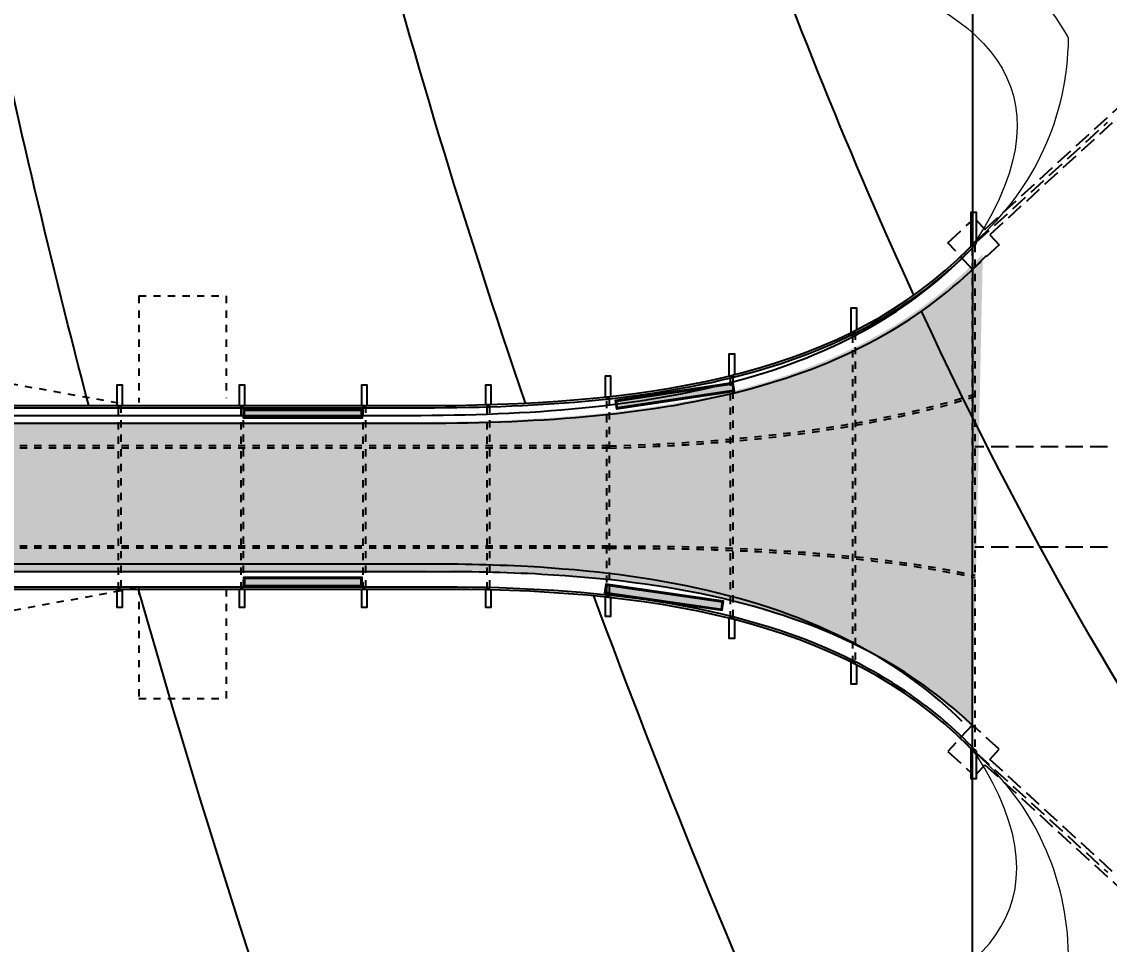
# Model space of a CAD drawing. Header units: metres. Extents: x 10 to 239, y 2 to 253.
# Drawn here: x 75.72 to 90.66, y 104.77 to 117.45 of the extents above; entities that cross this region are included whole.
import ezdxf

# ---------------------------------------------------------------- set-up
doc = ezdxf.new("R2010")
doc.units = ezdxf.units.M
doc.header["$MEASUREMENT"] = 0
for name, pattern in [('ACAD_ISO02W100', [15, 12, -3]), ('ACAD_ISO03W100', [30, 12, -18]), ('CENTER', [50.8, 31.75, -6.35, 6.35, -6.35])]:
    doc.linetypes.add(name, pattern=pattern)
doc.layers.get('Defpoints').update_dxf_attribs({"color": 9})
for name, color, linetype in [('-cotas', 252, 'Continuous'), ('1', 7, 'Continuous'), ('1EJES', 252, 'CENTER'), ('1gris', 254, 'Continuous'), ('1gris oscuro', 253, 'Continuous'), ('1lianas', 9, 'Continuous'), ('cot200', 9, 'Continuous')]:
    doc.layers.add(name, color=color, linetype=linetype)
doc.layers.add('1potes y tierra', color=7, linetype='Continuous', true_color=0xd2c7a3)
doc.layers.add('barrera', color=7, linetype='Continuous', lineweight=0, true_color=0x9dbb63)
doc.styles.get("Standard").update_dxf_attribs({"font": 'arial.ttf'})
doc.dimstyles.get("Standard").update_dxf_attribs({"dimtxt": 0.18, "dimasz": 0.18, "dimexe": 0.18, "dimexo": 0.0625, "dimgap": 0.09, "dimtad": 0, "dimtih": 1, "dimtoh": 1, "dimdec": 4, "dimzin": 0, "dimdsep": 46, "dimtxsty": 'Standard', "dimcen": 0.09, "dimadec": 0, "dimazin": 0, "dimtfac": 1, "dimtdec": 4, "dimtofl": 0, "dimtmove": 0, "dimatfit": 3, "dimfxl": 1, "dimtolj": 1, "dimtzin": 0, "dimarcsym": 0})

# ---------------------------------------------------------------- blocks, each defined once
blk = doc.blocks.new('pote')
at = {"layer": '1potes y tierra', "ltscale": 0.02, "true_color": 0xffffff}
h = blk.add_hatch(color=7, dxfattribs=at)
h.dxf.hatch_style = 1
h.paths.add_polyline_path([(-0.015, -0.015), (-1.619, -0.015), (-1.619, -0.11), (-0.015, -0.11)], flags=0)
h.paths.add_polyline_path([(0, 0), (-1.634, 0), (-1.634, -0.125), (0, -0.125)])
h.paths.add_polyline_path([(-0.015, -0.11), (-1.619, -0.11), (-1.619, -0.015), (-0.015, -0.015)], flags=16)
at = {"layer": '1potes y tierra', "ltscale": 0.02, "transparency": 33554528}
h = blk.add_hatch(color=256, dxfattribs=at)
h.dxf.hatch_style = 1
h.paths.add_polyline_path([(-0.015, -0.015), (-1.619, -0.015), (-1.619, -0.11), (-0.015, -0.11)])
at = {"layer": '1potes y tierra', "ltscale": 0.02}
for points in [[(-1.634, 0), (0, 0), (0, -0.125), (-1.634, -0.125)], [(-1.619, -0.015), (-0.015, -0.015), (-0.015, -0.11), (-1.619, -0.11)]]:
    blk.add_lwpolyline(points, close=True, dxfattribs=at)
blk = doc.blocks.new('tubo')
at = {"layer": '1', "ltscale": 0.02}
h = blk.add_hatch(color=256, dxfattribs=at)
h.dxf.hatch_style = 1
h.paths.add_polyline_path([(-0.05, 0.015, 1), (-0.02, 0.015, 1)])
blk.add_circle((-0.035, 0.015), 0.015, dxfattribs=at)
blk = doc.blocks.new('piso')
at = {"layer": '1potes y tierra', "ltscale": 0.02}
for points, knots in [([(-7.583, -2.305), (-6.755, -2.301), (-5.967, -2.267), (-3.733, -2.029), (-2.414, -1.69), (-0.829, -0.753), (-0.391, -0.41), (0, 0)], [2, 2, 2, 2, 2.2515121, 2.2515121, 2.7545363, 2.7545363, 2.9726047, 2.9726047, 2.9726047, 2.9726047]), ([(-45.259, -2.305), (-32.826, -2.305), (-20.394, -2.305), (-7.835, -2.305), (-7.71, -2.305), (-7.584, -2.305)], [1, 1, 1, 1, 1.99, 1.99, 2, 2, 2, 2]), ([(-7.657, -4.349), (-20.066, -4.349), (-32.474, -4.349), (-45.008, -4.349), (-45.133, -4.349), (-45.259, -4.349)], [1.012941, 1.012941, 1.012941, 1.012941, 2.002941, 2.002941, 2.012941, 2.012941, 2.012941, 2.012941]), ([(-0.14, -6.513), (-0.542, -6.118), (-0.989, -5.791), (-2.795, -4.786), (-4.385, -4.48), (-6.614, -4.356), (-7.132, -4.346), (-7.659, -4.349)], [0.0256425, 0.0256425, 0.0256425, 0.0256425, 0.2436078, 0.2436078, 0.8383989, 0.8383989, 1.0129411, 1.0129411, 1.0129411, 1.0129411])]:
    blk.add_open_spline(points, degree=3, knots=knots, dxfattribs=at)
blk = doc.blocks.new('*D80')
at = {"layer": '-cotas', "color": 0, "lineweight": -2, "transparency": 16777216}
for p, q in [((35.934, 118.493), (35.927, 96.018)), ((88.785, 118.477), (88.778, 96.002)), ((36.107, 96.198), (61.031, 96.19)), ((88.598, 96.182), (63.675, 96.19))]:
    blk.add_line(p, q, dxfattribs=at)
at = {"layer": '-cotas', "color": 0, "transparency": 16777216}
for points in [[(36.107, 96.228), (36.107, 96.168), (35.927, 96.198)], [(88.598, 96.212), (88.598, 96.152), (88.778, 96.182)]]:
    blk.add_solid(points, dxfattribs=at)
at = {"layer": 'Defpoints', "color": 0, "transparency": 16777216}
for p in [(35.934, 118.555), (88.785, 118.54), (88.778, 96.182)]:
    blk.add_point(p, dxfattribs=at)
at = {"layer": '-cotas', "color": 0, "transparency": 16777216, "insert": (62.353, 96.19), "char_height": 0.5, "attachment_point": 5}
blk.add_mtext('\\A1;52.8506', dxfattribs=at)

msp = doc.modelspace()

# ---------------------------------------------------------------- hatches: boundary and pattern name
at = {"layer": '1potes y tierra', "lineweight": 0, "ltscale": 0.002, "true_color": 0xeceae4, "transparency": 33554462}
h = msp.add_hatch(color=254, dxfattribs=at)
h.dxf.hatch_style = 1
edge = h.paths.add_edge_path()
edge.add_spline(control_points=[(88.92707, 114.25705), (88.53583, 113.84665), (88.09771, 113.50393), (86.51344, 112.56684), (85.19397, 112.22806), (82.95964, 111.99039), (82.17163, 111.95632), (81.34421, 111.95172)], knot_values=[2, 2, 2, 2, 2.21806837, 2.21806837, 2.72109259, 2.72109259, 2.97260469, 2.97260469, 2.97260469, 2.97260469], degree=3, periodic=0)
edge.add_spline(control_points=[(81.34287, 111.95172), (81.21729, 111.95172), (81.09171, 111.95172), (68.53355, 111.95172), (56.10098, 111.95172), (43.66841, 111.95172)], knot_values=[1, 1, 1, 1, 1.01, 1.01, 2, 2, 2, 2], degree=3, periodic=0)
edge.add_spline(control_points=[(43.6697, 111.95172), (43.15588, 111.94898), (42.65658, 111.95637), (40.32119, 112.05793), (38.69192, 112.33642), (36.75773, 113.32832), (36.22437, 113.70947), (35.75586, 114.1847)], knot_values=[0, 0, 0, 0, 0.15385411, 0.15385411, 0.74251428, 0.74251428, 1, 1, 1, 1], degree=3, periodic=0)
edge.add_line((35.75586, 114.1847), (35.75586, 107.67468))
edge.add_spline(control_points=[(35.75586, 107.67468), (36.20093, 108.12613), (36.70453, 108.49272), (38.39868, 109.39286), (39.74881, 109.69363), (42.02674, 109.88954), (42.82878, 109.91213), (43.6697, 109.90766)], knot_values=[2.01294113, 2.01294113, 2.01294113, 2.01294113, 2.25754426, 2.25754426, 2.76114218, 2.76114218, 3.01294113, 3.01294113, 3.01294113, 3.01294113], degree=3, periodic=0)
edge.add_spline(control_points=[(43.66841, 109.90766), (43.79375, 109.90766), (43.91908, 109.90766), (56.45287, 109.90777), (68.86131, 109.90788), (81.26976, 109.90799)], knot_values=[1.01294113, 1.01294113, 1.01294113, 1.01294113, 1.02294113, 1.02294113, 2.01294113, 2.01294113, 2.01294113, 2.01294113], degree=3, periodic=0)
edge.add_spline(control_points=[(81.26836, 109.90799), (81.79487, 109.91104), (82.31261, 109.90108), (84.54248, 109.77691), (86.13182, 109.47096), (87.93759, 108.46608), (88.38517, 108.13867), (88.78712, 107.74431)], knot_values=[0.0256425, 0.0256425, 0.0256425, 0.0256425, 0.20018475, 0.20018475, 0.79497588, 0.79497588, 1.01294113, 1.01294113, 1.01294113, 1.01294113], degree=3, periodic=0)
edge.add_line((88.78712, 107.74431), (88.92707, 114.25705))

# ---------------------------------------------------------------- linework, layer by layer
at = {"layer": '1', "ltscale": 0.02}
for p, q in [((88.83637, 114.39931), (88.83637, 114.44307)), ((88.83637, 107.42446), (88.83637, 107.3807))]:
    msp.add_line(p, q, dxfattribs=at)
for points, knots in [([(81.39212, 112.17562), (84.52711, 112.19307), (87.05859, 112.6371), (88.73406, 114.33659), (88.75665, 114.35951), (88.77909, 114.38266), (88.80137, 114.40603), (88.81308, 114.41831), (88.82475, 114.43066), (88.83637, 114.44307)], [2, 2, 2, 2, 2.959663558, 2.959663558, 2.959663558, 2.972604692, 2.972604692, 2.972604692, 2.979405285, 2.979405285, 2.979405285, 2.979405285]), ([(81.39229, 112.14563), (82.21823, 112.15022), (83.0026, 112.18439), (85.2175, 112.42129), (86.51016, 112.75836), (88.03628, 113.66909), (88.45136, 113.99539), (88.82309, 114.38533), (88.82752, 114.38998), (88.83195, 114.39464), (88.83637, 114.39931)], [2, 2, 2, 2, 2.252609043, 2.252609043, 2.757827128, 2.757827128, 2.972604692, 2.972604692, 2.972604692, 2.975167043, 2.975167043, 2.975167043, 2.975167043]), ([(88.83637, 107.42446), (88.83195, 107.42913), (88.82752, 107.43379), (88.82309, 107.43844), (88.27061, 108.01798), (87.62208, 108.45677), (85.32537, 109.49827), (83.39768, 109.69052), (81.31884, 109.67848)], [-0.00256236, -0.00256236, -0.00256236, -0.00256236, 0, 0, 0, 0.3192088, 0.3192088, 1.01294113, 1.01294113, 1.01294113, 1.01294113]), ([(88.83637, 107.3807), (88.82475, 107.39311), (88.81308, 107.40546), (88.80137, 107.41774), (88.77909, 107.44112), (88.75665, 107.46426), (88.73406, 107.48718), (86.98817, 109.2581), (84.31279, 109.66581), (81.31901, 109.64848)], [-0.00680059, -0.00680059, -0.00680059, -0.00680059, 0, 0, 0, 0.01294113, 0.01294113, 0.01294113, 1.01294113, 1.01294113, 1.01294113, 1.01294113])]:
    msp.add_open_spline(points, degree=3, knots=knots, dxfattribs=at)
for points in [[(43.71767, 112.17562), (56.27582, 112.17562), (68.83397, 112.17562), (81.39212, 112.17562)], [(43.71767, 112.14562), (56.27582, 112.14562), (68.83397, 112.14562), (81.39212, 112.14562)], [(81.31901, 109.67848), (68.78523, 109.67837), (56.25145, 109.67826), (43.71767, 109.67815)], [(81.31901, 109.64848), (68.78523, 109.64837), (56.25145, 109.64826), (43.71767, 109.64815)]]:
    msp.add_open_spline(points, degree=3, dxfattribs=at)
at = {"layer": '1EJES', "linetype": 'ACAD_ISO02W100', "ltscale": 0.02}
for p, q in [((88.83637, 114.42119), (90.64197, 116.07097)), ((90.64197, 111.60586), (88.81609, 111.60586)), ((90.64197, 110.22911), (88.81609, 110.22911)), ((88.83637, 107.40258), (90.64197, 105.75955))]:
    msp.add_line(p, q, dxfattribs=at)
at = {"layer": '1gris', "linetype": 'ACAD_ISO03W100', "ltscale": 0.002}
for p, q in [((88.78463, 107.43523), (88.78463, 114.38438)), ((88.81609, 114.38433), (88.81609, 107.40224)), ((87.139, 108.63676), (87.139, 113.18023)), ((87.17046, 113.18019), (87.17046, 108.62084)), ((85.46008, 109.24712), (85.46008, 112.56883)), ((85.49155, 112.56879), (85.49155, 109.23918)), ((83.76009, 109.54092), (83.76009, 112.28262)), ((83.79155, 112.28258), (83.79155, 109.53751)), ((82.1156, 109.64819), (82.1156, 112.17565)), ((82.14706, 112.1756), (82.14706, 109.64815)), ((83.79155, 111.62086), (42.69693, 111.62086)), ((83.79155, 111.59086), (42.69693, 111.59086)), ((83.79155, 110.24411), (42.69693, 110.24411)), ((83.79155, 110.21411), (42.69693, 110.21411))]:
    msp.add_line(p, q, dxfattribs=at)
at = {"layer": '1gris', "linetype": 'ACAD_ISO03W100', "ltscale": 0.005}
for p, q in [((77.32791, 113.68324), (77.32791, 112.21932)), ((77.32791, 113.68324), (78.52791, 113.68324)), ((78.52791, 113.68324), (78.52791, 112.27797)), ((77.32791, 109.67731), (77.32791, 108.15039)), ((78.52791, 109.64856), (78.52791, 108.14833)), ((77.32791, 108.14833), (78.52791, 108.14833))]:
    msp.add_line(p, q, dxfattribs=at)
at = {"layer": '1gris', "linetype": 'ACAD_ISO02W100', "ltscale": 0.02}
for points in [[(88.83637, 114.72858), (88.95572, 114.59797), (91.39192, 116.82393), (91.5733, 116.92192), (91.45938, 116.7501), (89.02317, 114.52414), (89.15222, 114.38291), (88.7831, 114.04564), (88.44583, 114.41476), (88.76637, 114.70764)], [(88.83637, 107.10542), (88.95572, 107.23603), (91.39192, 105.01007), (91.5733, 104.91207), (91.45938, 105.08389), (89.02317, 107.30986), (89.15222, 107.45109), (88.7831, 107.78836), (88.44583, 107.41924), (88.76637, 107.12635)]]:
    msp.add_lwpolyline(points, dxfattribs=at)
at = {"layer": '1gris', "linetype": 'ACAD_ISO03W100', "ltscale": 0.002}
for points in [[(77.049, 112.17565), (77.08046, 112.1756), (77.08046, 109.64815), (77.049, 109.64819)], [(78.73263, 112.17565), (78.76409, 112.1756), (78.76409, 109.64815), (78.73263, 109.64819)], [(80.41002, 112.17565), (80.44148, 112.1756), (80.44148, 109.64815), (80.41002, 109.64819)]]:
    msp.add_lwpolyline(points, close=True, dxfattribs=at)
for points in [[(83.79155, 111.62086), (85.5142, 111.66255), (87.40233, 111.86961), (88.81609, 112.33177)], [(83.79155, 110.24411), (85.57901, 110.25054), (87.43305, 110.15033), (88.81609, 109.84241)]]:
    msp.add_open_spline(points, degree=3, dxfattribs=at)
for points, knots in [([(83.79228, 111.59087), (84.3021, 111.60321), (84.8264, 111.63002), (86.39331, 111.76082), (87.42986, 111.91515), (88.49513, 112.20074), (88.6585, 112.24889), (88.81609, 112.3002)], [0, 0, 0, 0, 0.24028369, 0.24028369, 0.720851071, 0.720851071, 0.81100511, 0.81100511, 0.81100511, 0.81100511]), ([(83.79166, 110.21411), (84.34016, 110.21608), (84.89489, 110.208), (86.53099, 110.14488), (87.58435, 110.05087), (88.59158, 109.8598), (88.70538, 109.8364), (88.81609, 109.81167)], [0, 0, 0, 0, 0.252151489, 0.252151489, 0.756454468, 0.756454468, 0.822464306, 0.822464306, 0.822464306, 0.822464306])]:
    msp.add_open_spline(points, degree=3, knots=knots, dxfattribs=at)
at = {"layer": '1gris oscuro', "ltscale": 0.02}
for points in [[(88.76637, 114.36963), (88.76637, 114.83395), (88.83637, 114.83395), (88.83637, 114.44307)], [(87.11867, 113.18006), (87.11867, 113.52008), (87.18867, 113.52008), (87.18867, 113.21519)], [(85.44206, 112.5825), (85.44206, 112.88714), (85.51206, 112.88714), (85.51206, 112.59993)], [(83.74192, 112.29364), (83.74192, 112.58587), (83.81192, 112.58587), (83.81192, 112.3013)], [(77.02835, 112.17562), (77.02835, 112.46229), (77.09835, 112.46229), (77.09835, 112.17562)], [(78.71136, 112.17562), (78.71136, 112.46229), (78.78136, 112.46229), (78.78136, 112.17562)], [(80.39129, 112.17562), (80.39129, 112.46229), (80.46129, 112.46229), (80.46129, 112.17562)], [(82.09771, 112.1874), (82.09771, 112.46229), (82.16771, 112.46229), (82.16771, 112.18949)], [(77.09835, 109.64844), (77.09835, 109.39853), (77.02835, 109.39853), (77.02835, 109.64844)], [(78.78136, 109.64845), (78.78136, 109.39853), (78.71136, 109.39853), (78.71136, 109.64845)], [(80.46129, 109.64847), (80.46129, 109.39853), (80.39129, 109.39853), (80.39129, 109.64847)], [(82.16771, 109.64099), (82.16771, 109.39853), (82.09771, 109.39853), (82.09771, 109.64262)], [(83.81192, 109.53527), (83.81192, 109.27487), (83.74192, 109.27487), (83.74192, 109.54285)], [(85.51206, 109.23394), (85.51206, 108.97459), (85.44206, 108.97459), (85.44206, 109.25162)], [(87.18867, 108.61153), (87.18867, 108.34524), (87.11867, 108.34524), (87.11867, 108.64694)], [(88.83637, 107.3807), (88.83637, 107.04616), (88.76637, 107.04616), (88.76637, 107.45414)]]:
    msp.add_lwpolyline(points, dxfattribs=at)
at = {"layer": '1gris oscuro', "linetype": 'ACAD_ISO03W100', "ltscale": 0.005}
for centre, radius, start, end in [((59.27046, 19.76444), 94.13784, 79.1165988, 101.074905), ((59.27046, 202.10057), 94.17076, 258.9401736, 281.0481175)]:
    msp.add_arc(centre, radius, start, end, dxfattribs=at)
at = {"layer": '1potes y tierra', "ltscale": 0.02}
for points, knots in [([(81.39347, 111.93392), (82.22089, 111.93852), (83.0089, 111.97259), (85.24322, 112.21026), (86.56269, 112.54904), (88.14697, 113.48613), (88.58508, 113.82884), (88.97632, 114.23925)], [2, 2, 2, 2, 2.251512106, 2.251512106, 2.754536319, 2.754536319, 2.972604692, 2.972604692, 2.972604692, 2.972604692]), ([(43.71767, 111.93391), (56.15024, 111.93391), (68.58281, 111.93391), (81.14096, 111.93391), (81.26654, 111.93391), (81.39212, 111.93391)], [1, 1, 1, 1, 1.99, 1.99, 2, 2, 2, 2]), ([(81.31901, 109.89019), (68.91057, 109.89008), (56.50212, 109.88997), (43.96834, 109.88986), (43.843, 109.88986), (43.71766, 109.88986)], [1.01294113, 1.01294113, 1.01294113, 1.01294113, 2.00294113, 2.00294113, 2.01294113, 2.01294113, 2.01294113, 2.01294113]), ([(88.83637, 107.7265), (88.43443, 108.12087), (87.98685, 108.44828), (86.18108, 109.45315), (84.59173, 109.75911), (82.36187, 109.88328), (81.84412, 109.89323), (81.31761, 109.89018)], [0.025642504, 0.025642504, 0.025642504, 0.025642504, 0.243607757, 0.243607757, 0.83839889, 0.83839889, 1.012941134, 1.012941134, 1.012941134, 1.012941134])]:
    msp.add_open_spline(points, degree=3, knots=knots, dxfattribs=at)
at = {"layer": 'barrera', "ltscale": 0.02}
for centre, start, end in [((86.35085, 117.25574), 311.466615, 359.56465), ((86.35085, 104.57826), 0.758665, 48.533385)]:
    msp.add_arc(centre, 3.75353, start, end, dxfattribs=at)
at = {"layer": 'barrera'}
for points, knots in [([(75.73942, 138.0295), (75.90592, 132.24856), (75.56894, 125.59934), (78.41125, 118.95323), (87.62299, 118.78101), (90.20739, 116.57328), (88.83191, 114.43831)], [0, 0, 0, 0, 0.87558255, 1.87558255, 2.87558255, 3.87558255, 3.87558255, 3.87558255, 3.87558255]), ([(90.10427, 117.22722), (90.10054, 117.23431), (90.09678, 117.24137), (89.93855, 117.5353), (89.73541, 117.78368), (89.27878, 118.20756), (89.02506, 118.38479), (88.48436, 118.69224), (88.19676, 118.8226), (87.20305, 119.19889), (86.43212, 119.37331), (84.84876, 119.66158), (84.03139, 119.77894), (82.45549, 120.06365), (81.69779, 120.23168), (80.66832, 120.58795), (80.33, 120.73415), (79.68813, 121.09274), (79.38702, 121.31764), (78.8384, 121.84466), (78.59273, 122.14611), (77.90446, 123.21403), (77.55097, 124.12748), (77.19274, 125.72824), (77.10216, 126.28864), (76.96957, 127.47861), (76.9266, 128.11351), (76.82933, 130.39042), (76.8268, 132.31045), (76.7317, 135.83918), (76.69679, 136.88129), (76.64589, 138.0295)], [5.00058129, 5.00058129, 5.00058129, 5.00058129, 5.00393869, 5.00393869, 5.14073666, 5.14073666, 5.27753464, 5.27753464, 5.41433261, 5.41433261, 5.72788416, 5.72788416, 6.04143571, 6.04143571, 6.35498725, 6.35498725, 6.53028489, 6.53028489, 6.73230367, 6.73230367, 6.93432245, 6.93432245, 7.3625573, 7.3625573, 7.57070018, 7.57070018, 7.77884306, 7.77884306, 8.24243295, 8.24243295, 8.4137974, 8.4137974, 8.4137974, 8.4137974]), ([(75.74284, 83.80593), (75.89193, 89.61884), (75.56165, 96.24427), (78.39904, 102.87886), (87.61077, 103.05108), (90.19518, 105.25882), (88.83637, 107.3807)], [0.1293999, 0.1293999, 0.1293999, 0.1293999, 1, 2, 3, 4, 4, 4, 4])]:
    msp.add_open_spline(points, degree=3, knots=knots, dxfattribs=at)
at = {"layer": 'cot200'}
for points, knots in [([(78.61761, 138.0295), (78.16799, 134.62193), (78.27848, 130.77534), (78.95391, 126.48592), (79.65417, 122.03885), (80.96166, 117.11582), (82.63703, 112.2085)], [-0.20803782, -0.20803782, -0.20803782, -0.20803782, 0.124814921, 0.124814921, 0.124814921, 0.469900638, 0.469900638, 0.469900638, 0.469900638]), ([(87.98086, 113.69445), (86.27881, 117.39115), (84.76892, 121.61662), (83.45269, 126.48592), (82.50314, 129.99874), (81.65438, 133.84665), (80.90637, 138.0295)], [0.69851692, 0.69851692, 0.69851692, 0.69851692, 0.828481723, 0.828481723, 0.828481723, 0.922241514, 0.922241514, 0.922241514, 0.922241514]), ([(105.215, 109.73865), (103.29078, 109.76236), (101.5175, 110.1562), (99.89572, 110.92152), (99.01349, 111.33785), (98.17608, 111.86411), (97.3836, 112.50051), (94.26818, 115.00238), (91.84697, 119.20652), (90.12537, 125.12614), (89.99638, 125.56964), (89.87133, 126.02276), (89.75033, 126.48592), (88.88037, 129.81605), (88.22034, 133.6646), (87.76942, 138.0295)], [2.73237089, 2.73237089, 2.73237089, 2.73237089, 2.93828306, 2.93828306, 2.93828306, 3.05029746, 3.05029746, 3.05029746, 3.49065118, 3.49065118, 3.49065118, 3.52364242, 3.52364242, 3.52364242, 3.76085379, 3.76085379, 3.76085379, 3.76085379]), ([(76.63909, 112.17562), (75.6088, 116.12201), (74.76272, 120.10381), (74.10004, 124.18247), (73.97584, 124.94688), (73.85808, 125.7147), (73.8991, 126.48592)], [1.372860544, 1.372860544, 1.372860544, 1.372860544, 1.580280099, 1.580280099, 1.580280099, 1.619154443, 1.619154443, 1.619154443, 1.619154443]), ([(105.215, 94.15308), (103.35097, 95.09118), (101.57786, 96.23546), (99.89572, 97.58602), (97.25145, 99.70905), (94.83198, 102.34183), (92.63749, 105.48477), (90.99309, 107.83988), (89.47502, 110.48144), (88.08409, 113.4714)], [0.359317027, 0.359317027, 0.359317027, 0.359317027, 0.449073861, 0.449073861, 0.449073861, 0.59016871, 0.59016871, 0.59016871, 0.695895447, 0.695895447, 0.695895447, 0.695895447]), ([(83.57738, 109.55945), (85.43068, 104.5297), (87.62816, 99.61053), (89.90867, 95.3384), (92.3573, 90.75133), (94.90166, 86.91023), (97.54056, 83.80593)], [0.532098117, 0.532098117, 0.532098117, 0.532098117, 0.887359603, 0.887359603, 0.887359603, 1.268811676, 1.268811676, 1.268811676, 1.268811676])]:
    msp.add_open_spline(points, degree=3, knots=knots, dxfattribs=at)
msp.add_open_spline([(87.50495, 83.80593), (83.20343, 92.2462), (79.8048, 100.85933), (77.32539, 109.64844)], degree=3, dxfattribs=at)

# ---------------------------------------------------------------- block references
at = {"layer": '1'}
for p in [(88.83509, 114.37016), (87.18995, 113.16637), (85.51109, 112.55981), (83.8106, 112.26766), (77.09777, 112.14555), (78.78078, 112.14555), (80.46071, 112.14555), (82.16649, 112.15873), (77.09835, 109.64818), (78.78136, 109.64845), (80.46129, 109.64847), (82.16835, 109.64008), (83.81192, 109.53527), (85.50964, 109.24283), (87.19147, 108.63066), (88.83836, 107.42153)]:
    msp.add_blockref('tubo', p, dxfattribs=at)
at = {"layer": '1lianas', "lineweight": 0}
msp.add_blockref('piso', (88.78463, 114.34537), dxfattribs=at)
at = {"layer": '1potes y tierra', "rotation": 8.567579410126328}
msp.add_blockref('pote', (85.49297, 112.49271), dxfattribs=at)
at = {"layer": '1potes y tierra'}
msp.add_blockref('pote', (80.39949, 112.12893), dxfattribs=at)
at = {"layer": '1potes y tierra', "xscale": -1}
for p, rotation in [((80.39949, 109.68837), 180), ((85.34709, 109.36165), 171.7940083855076)]:
    msp.add_blockref('pote', p, dxfattribs=dict(at, rotation=rotation))

# ---------------------------------------------------------------- dimensions: what is measured, and where the dimension line sits
at = {"layer": '-cotas'}
dim = msp.add_aligned_dim(p1=(35.93402, 118.55536), p2=(88.78463, 118.53971), distance=-22.35753, dimstyle='Standard', override={"dimtxt": 0.5}, dxfattribs=at)
dim.commit()
dim.dimension.update_dxf_attribs({"geometry": '*D80', "text_midpoint": (62.3527, 96.19001)})

doc.saveas('drawing.dxf')
